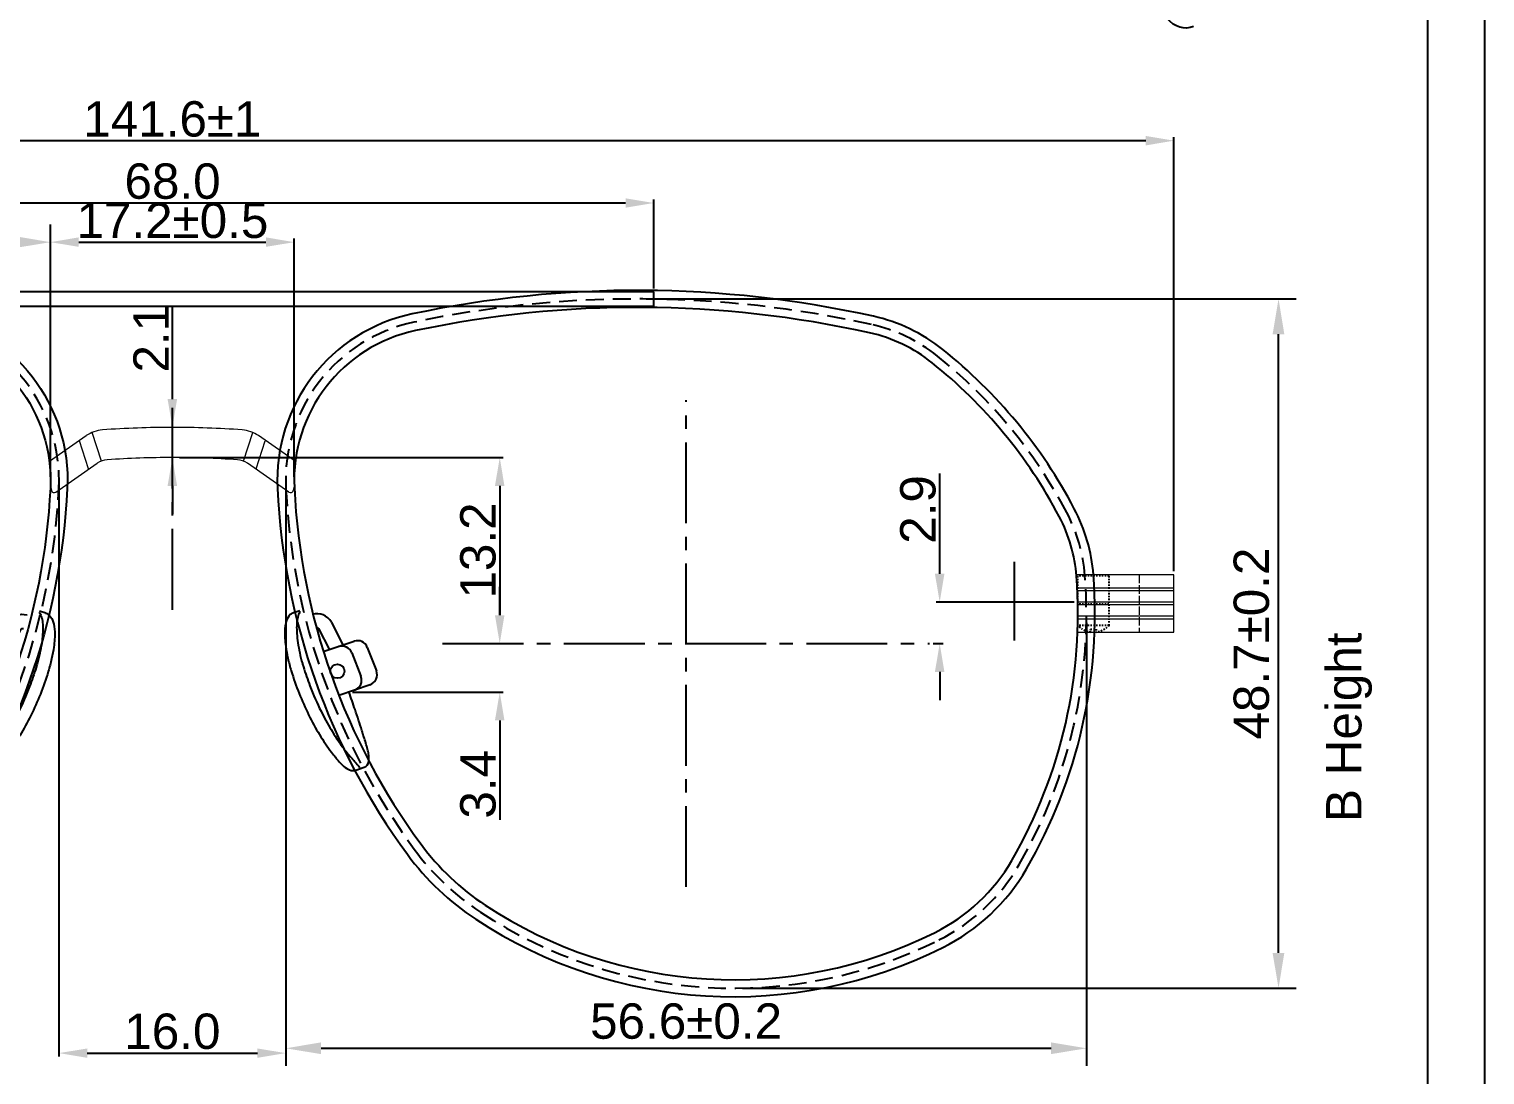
# Model space of a CAD drawing. Header units: millimetres. Extents: x 1167 to 2269, y 1197 to 1555.
# Drawn here: x 1726.4 to 1829.3, y 1299.6 to 1373.6 of the extents above; entities that cross this region are included whole.
import ezdxf

# ---------------------------------------------------------------- set-up
doc = ezdxf.new("R2010")
doc.units = ezdxf.units.MM
for name, pattern in [('ACAD_ISO02W100', [15, 12, -3]), ('CENTER2', [28.575, 19.05, -3.175, 3.175, -3.175]), ('DASHED2', [0.375, 0.25, -0.125]), ('HIDDEN', [9.525, 6.35, -3.175]), ('HIDDEN2', [0.1875, 0.125, -0.0625])]:
    doc.linetypes.add(name, pattern=pattern)
for name, color, linetype in [('Center Line', 2, 'CENTER2'), ('Dimension', 3, 'Continuous'), ('Hidden Line', 1, 'HIDDEN2')]:
    doc.layers.add(name, color=color, linetype=linetype)
doc.layers.add('odj', color=4, linetype='Continuous', lineweight=35)
doc.layers.add('标注', color=4, linetype='Continuous', lineweight=5)
doc.styles.get("Standard").update_dxf_attribs({"font": 'arial.ttf'})
doc.styles.add('样式 1', font='romant.shx')
doc.dimstyles.new('ISO-25$0', dxfattribs={"dimtxt": 2.5, "dimasz": 2.5, "dimexe": 0.5, "dimexo": 1, "dimgap": 1, "dimtad": 0, "dimtih": 1, "dimtoh": 1, "dimdec": 1, "dimzin": 10, "dimdsep": 46, "dimlunit": 6, "dimtxsty": '样式 1', "dimcen": 0, "dimclrd": 256, "dimclre": 256, "dimclrt": 7, "dimazin": 0, "dimtfac": 1, "dimtdec": 1, "dimtofl": 0, "dimtmove": 0, "dimatfit": 0, "dimfxl": 1, "dimtolj": 1, "dimtzin": 10, "dimarcsym": 0})
doc.dimstyles.new('Standard$0', dxfattribs={"dimtxt": 2.3, "dimasz": 2, "dimexe": 1, "dimexo": 1, "dimgap": 1, "dimtad": 0, "dimtih": 1, "dimtoh": 1, "dimdec": 1, "dimzin": 0, "dimdsep": 46, "dimtxsty": 'Standard', "dimcen": 0, "dimclrd": 4, "dimclre": 4, "dimclrt": 4, "dimadec": 1, "dimazin": 0, "dimtfac": 1, "dimtdec": 1, "dimtofl": 0, "dimtmove": 0, "dimatfit": 0, "dimfxl": 1, "dimtolj": 1, "dimtzin": 0, "dimarcsym": 0})

# ---------------------------------------------------------------- blocks, each defined once
blk = doc.blocks.new('vbjbj')
for p, q in [((3140.07, -44.13), (3140.52, -43.97)), ((3141.84, -45.26), (3142.61, -46.75)), ((3142.74, -44.8), (3143.56, -46.42)), ((3144.34, -46.16), (3142.16, -46.9)), ((3144.19, -46.97), (3144.83, -48.63)), ((3145.28, -46.6), (3145.92, -48.25)), ((3145.47, -49.23), (3143.27, -49.99)), ((3144.46, -55.27), (3145.05, -55.06))]:
    blk.add_line(p, q)
blk.add_circle((3143.16, -48.27), 0.5)
for centre, radius, start, end in [((3141.71, -45.38), 1.18, 29.5662, 105.1946), ((3141.71, -45.38), 0.18, 29.5662, 109.3578), ((3144.58, -46.86), 0.75, 21.0536, 108.9615), ((3143.49, -47.24), 0.75, 21.0536, 108.9615), ((3145.22, -48.52), 0.75, 288.9615, 21.0536), ((3144.13, -48.9), 0.75, 288.9615, 21.0536), ((3144.89, -54.59), 0.5, 288.9615, 352.0354)]:
    blk.add_arc(centre, radius, start, end)
for points, knots in [([(3140.07, -44.13), (3139.98, -44.16), (3139.9, -44.21), (3139.69, -44.4), (3139.61, -44.58), (3139.49, -44.95), (3139.46, -45.18), (3139.43, -45.77), (3139.46, -46.13), (3139.55, -46.79), (3139.6, -47.07), (3139.73, -47.65), (3139.81, -47.95), (3139.9, -48.25)], [0, 0, 0, 0, 0.525689, 0.525689, 1.652907, 1.652907, 2.923389, 2.923389, 4.456515, 4.456515, 5.498466, 5.498466, 6.576224, 6.576224, 6.576224, 6.576224]), ([(3140.54, -44.06), (3140.51, -44.1), (3140.48, -44.14), (3140.41, -44.29), (3140.37, -44.42), (3140.31, -44.7), (3140.29, -44.87), (3140.28, -45.23), (3140.29, -45.42), (3140.31, -45.81), (3140.33, -46.03), (3140.4, -46.49), (3140.45, -46.73), (3140.55, -47.22), (3140.62, -47.47), (3140.71, -47.8), (3140.74, -47.88), (3140.76, -47.96)], [0.342327, 0.342327, 0.342327, 0.342327, 0.733059, 0.733059, 1.466118, 1.466118, 2.199177, 2.199177, 2.932236, 2.932236, 3.665693, 3.665693, 4.39915, 4.39915, 5.132608, 5.132608, 5.375972, 5.375972, 5.375972, 5.375972]), ([(3139.9, -48.25), (3140.23, -49.33), (3140.65, -50.38), (3141.61, -52.33), (3142.16, -53.23), (3142.75, -54)], [0, 0, 0, 0, 3.393519, 3.393519, 6.793295, 6.793295, 6.793295, 6.793295]), ([(3140.76, -47.96), (3140.9, -48.42), (3141.06, -48.87), (3141.46, -49.94), (3141.73, -50.55), (3142.22, -51.54), (3142.46, -51.98), (3142.97, -52.82), (3143.24, -53.23), (3143.56, -53.67), (3143.6, -53.72), (3143.65, -53.78)], [12.477352, 12.477352, 12.477352, 12.477352, 13.824357, 13.824357, 15.774274, 15.774274, 17.2906, 17.2906, 18.806925, 18.806925, 19.033217, 19.033217, 19.033217, 19.033217]), ([(3144.96, -52.68), (3144.94, -52.61), (3144.92, -52.53), (3144.74, -51.98), (3144.58, -51.48), (3144.27, -50.57), (3144.13, -50.15), (3143.98, -49.74)], [9.004309, 9.004309, 9.004309, 9.004309, 9.230601, 9.230601, 10.746927, 10.746927, 12.028994, 12.028994, 12.028994, 12.028994]), ([(3145.24, -53.58), (3145.2, -53.43), (3145.15, -53.28), (3145.06, -52.98), (3145.01, -52.83), (3144.96, -52.68)], [8.414025, 8.414025, 8.414025, 8.414025, 8.934537, 8.934537, 9.455744, 9.455744, 9.455744, 9.455744]), ([(3142.75, -54), (3142.84, -54.12), (3142.93, -54.24), (3143.11, -54.46), (3143.2, -54.57), (3143.29, -54.67)], [0, 0, 0, 0, 0.516499, 0.516499, 1.03397, 1.03397, 1.03397, 1.03397]), ([(3143.65, -53.78), (3143.74, -53.9), (3143.83, -54.01), (3144.01, -54.24), (3144.1, -54.35), (3144.2, -54.45), (3144.21, -54.47), (3144.22, -54.48), (3144.23, -54.49), (3144.29, -54.56), (3144.34, -54.62), (3144.4, -54.68), (3144.51, -54.81), (3144.63, -54.94), (3144.74, -55.07)], [20.071782, 20.071782, 20.071782, 20.071782, 20.592988, 20.592988, 21.113501, 21.113501, 21.113501, 21.18052, 21.18052, 21.18052, 21.484011, 21.484011, 21.484011, 22.11914, 22.11914, 22.11914, 22.11914]), ([(3145.38, -54.66), (3145.38, -54.66), (3145.38, -54.66), (3145.38, -54.66), (3145.39, -54.64), (3145.39, -54.63), (3145.4, -54.52), (3145.4, -54.42), (3145.38, -54.2), (3145.36, -54.08), (3145.31, -53.84), (3145.28, -53.72), (3145.24, -53.58)], [0.853482, 0.853482, 0.853482, 0.853482, 0.855432, 0.855432, 0.855432, 0.944962, 0.944962, 1.417442, 1.417442, 1.889923, 1.889923, 2.345183, 2.345183, 2.345183, 2.345183]), ([(3143.29, -54.67), (3143.44, -54.84), (3143.58, -54.98), (3143.86, -55.18), (3144, -55.25), (3144.26, -55.31), (3144.37, -55.3), (3144.46, -55.27)], [0, 0, 0, 0, 0.796315, 0.796315, 1.559532, 1.559532, 2.335249, 2.335249, 2.335249, 2.335249])]:
    blk.add_open_spline(points, degree=3, knots=knots)
blk = doc.blocks.new('*D215')
at = {"layer": 'Defpoints', "color": 0, "transparency": 16777216}
for p in [(1702.49, 1361.26), (1702.49, 1354.97), (1770.53, 1354.97)]:
    blk.add_point(p, dxfattribs=at)
at = {"layer": 'Dimension', "color": 3, "lineweight": -2, "transparency": 16777216}
for p, q in [((1702.49, 1355.22), (1702.49, 1361.51)), ((1770.53, 1355.22), (1770.53, 1361.51)), ((1768.53, 1361.26), (1704.49, 1361.26))]:
    blk.add_line(p, q, dxfattribs=at)
at = {"layer": 'Dimension', "color": 3, "transparency": 16777216}
for points in [[(1704.49, 1361.59), (1704.49, 1360.93), (1702.49, 1361.26)], [(1768.53, 1361.59), (1768.53, 1360.93), (1770.53, 1361.26)]]:
    blk.add_solid(points, dxfattribs=at)
at = {"layer": 'Dimension', "transparency": 16777216, "insert": (1736.51, 1362.79), "char_height": 2.5, "attachment_point": 5}
blk.add_mtext('\\A1;68.0', dxfattribs=at)
blk = doc.blocks.new('*D216')
at = {"layer": 'Defpoints', "color": 0, "transparency": 16777216}
for p in [(1736.5, 1345.39), (1736.5, 1345.39), (1736.5, 1343.26)]:
    blk.add_point(p, dxfattribs=at)
at = {"layer": 'Dimension', "color": 3, "lineweight": -2, "transparency": 16777216}
for p, q in [((1736.5, 1347.39), (1736.5, 1354)), ((1736.75, 1345.39), (1736.75, 1345.39)), ((1736.75, 1343.26), (1736.75, 1343.26)), ((1736.5, 1341.26), (1736.5, 1339.26))]:
    blk.add_line(p, q, dxfattribs=at)
at = {"layer": 'Dimension', "color": 3, "transparency": 16777216}
for points in [[(1736.16, 1347.39), (1736.83, 1347.39), (1736.5, 1345.39)], [(1736.16, 1341.26), (1736.83, 1341.26), (1736.5, 1343.26)]]:
    blk.add_solid(points, dxfattribs=at)
at = {"layer": 'Dimension', "transparency": 16777216, "insert": (1734.99, 1351.7), "char_height": 2.5, "attachment_point": 5, "rotation": 90}
blk.add_mtext('\\A1;2.1', dxfattribs=at)
blk = doc.blocks.new('ETW3T3T32T3')
at = {"layer": 'Center Line', "color": 251, "linetype": 'DASHED2', "ltscale": 0.3, "true_color": 0x636466}
for p, q in [((-2.49, 4.51), (-2.49, 1.01)), ((-2.49, 4.51), (-0.29, 4.51)), ((-0.29, 1.01), (-0.29, 4.51)), ((-2.49, 1.01), (-0.29, 1.01)), ((-1.19, 0.76), (-1.59, 0.76)), ((-1.59, 0.76), (-1.59, 0.53)), ((-1.19, 0.53), (-1.19, 0.76))]:
    blk.add_line(p, q, dxfattribs=at)
blk.add_lwpolyline([(-2.49, 2.51), (-0.29, 2.51)], dxfattribs=at)
for start, end in [(221.1121, 262.1265), (277.8735, 318.8879)]:
    blk.add_arc((-1.39, 1.97), 1.46, start, end, dxfattribs=at)
blk = doc.blocks.new('*D217')
at = {"layer": 'Defpoints', "color": 0, "ltscale": 1000, "transparency": 16777216}
for p in [(1807.3, 1365.67), (1665.7, 1334.98), (1807.3, 1334.98)]:
    blk.add_point(p, dxfattribs=at)
at = {"layer": 'Dimension', "color": 3, "lineweight": -2, "ltscale": 1000, "transparency": 16777216}
for p, q in [((1665.7, 1335.23), (1665.7, 1365.92)), ((1667.7, 1365.67), (1805.3, 1365.67)), ((1807.3, 1335.23), (1807.3, 1365.92))]:
    blk.add_line(p, q, dxfattribs=at)
at = {"layer": 'Dimension', "color": 3, "ltscale": 1000, "transparency": 16777216}
for points in [[(1667.7, 1366), (1667.7, 1365.33), (1665.7, 1365.67)], [(1805.3, 1366), (1805.3, 1365.33), (1807.3, 1365.67)]]:
    blk.add_solid(points, dxfattribs=at)
at = {"layer": 'Dimension', "ltscale": 1000, "transparency": 16777216, "insert": (1736.5, 1367.19), "char_height": 2.5, "attachment_point": 5}
blk.add_mtext('\\A1;141.6±1', dxfattribs=at)
blk = doc.blocks.new('*D218')
at = {"layer": 'Defpoints', "color": 0, "transparency": 16777216}
for p in [(1744.51, 1341.65), (1801.11, 1332.19), (1801.11, 1301.49)]:
    blk.add_point(p, dxfattribs=at)
at = {"layer": 'Dimension', "lineweight": -2, "transparency": 16777216}
for p, q in [((1744.51, 1341.03), (1744.51, 1300.24)), ((1801.11, 1331.57), (1801.11, 1300.24)), ((1747.01, 1301.49), (1798.61, 1301.49))]:
    blk.add_line(p, q, dxfattribs=at)
at = {"layer": 'Dimension', "transparency": 16777216}
for points in [[(1747.01, 1301.91), (1747.01, 1301.08), (1744.51, 1301.49)], [(1798.61, 1301.91), (1798.61, 1301.08), (1801.11, 1301.49)]]:
    blk.add_solid(points, dxfattribs=at)
at = {"layer": 'Dimension', "transparency": 16777216, "insert": (1772.81, 1303.4), "char_height": 2.5, "attachment_point": 5}
blk.add_mtext('56.6±0.2', dxfattribs=at)
blk = doc.blocks.new('*D219')
at = {"layer": 'Defpoints', "color": 0, "transparency": 16777216}
for p in [(1769.37, 1354.48), (1814.69, 1354.48), (1776.18, 1305.74)]:
    blk.add_point(p, dxfattribs=at)
at = {"layer": 'Dimension', "lineweight": -2, "transparency": 16777216}
for p, q in [((1769.99, 1354.48), (1815.94, 1354.48)), ((1814.69, 1308.24), (1814.69, 1351.98)), ((1776.81, 1305.74), (1815.94, 1305.74))]:
    blk.add_line(p, q, dxfattribs=at)
at = {"layer": 'Dimension', "transparency": 16777216}
for points in [[(1814.27, 1351.98), (1815.1, 1351.98), (1814.69, 1354.48)], [(1814.27, 1308.24), (1815.1, 1308.24), (1814.69, 1305.74)]]:
    blk.add_solid(points, dxfattribs=at)
at = {"layer": 'Dimension', "transparency": 16777216, "insert": (1812.78, 1330.11), "char_height": 2.5, "attachment_point": 5, "rotation": 90}
blk.add_mtext('48.7±0.2', dxfattribs=at)
blk = doc.blocks.new('*D220')
at = {"layer": 'Defpoints', "color": 0, "transparency": 16777216}
for p in [(1728.48, 1341.65), (1744.51, 1341.65), (1744.51, 1301.15)]:
    blk.add_point(p, dxfattribs=at)
at = {"layer": 'Dimension', "color": 3, "lineweight": -2, "transparency": 16777216}
for p, q in [((1728.48, 1341.4), (1728.48, 1300.9)), ((1744.51, 1341.4), (1744.51, 1300.9)), ((1730.48, 1301.15), (1742.51, 1301.15))]:
    blk.add_line(p, q, dxfattribs=at)
at = {"layer": 'Dimension', "color": 3, "transparency": 16777216}
for points in [[(1730.48, 1301.48), (1730.48, 1300.82), (1728.48, 1301.15)], [(1742.51, 1301.48), (1742.51, 1300.82), (1744.51, 1301.15)]]:
    blk.add_solid(points, dxfattribs=at)
at = {"layer": 'Dimension', "transparency": 16777216, "insert": (1736.5, 1302.68), "char_height": 2.5, "attachment_point": 5}
blk.add_mtext('\\A1;16.0', dxfattribs=at)
blk = doc.blocks.new('*D221')
at = {"layer": 'Defpoints', "color": 0, "transparency": 16777216}
for p in [(1727.88, 1358.49), (1727.88, 1341.65), (1672.48, 1332.19)]:
    blk.add_point(p, dxfattribs=at)
at = {"layer": 'Dimension', "lineweight": -2, "transparency": 16777216}
for p, q in [((1672.48, 1332.82), (1672.48, 1359.74)), ((1727.88, 1342.28), (1727.88, 1359.74)), ((1674.98, 1358.49), (1725.38, 1358.49))]:
    blk.add_line(p, q, dxfattribs=at)
at = {"layer": 'Dimension', "transparency": 16777216}
for points in [[(1674.98, 1358.91), (1674.98, 1358.08), (1672.48, 1358.49)], [(1725.38, 1358.91), (1725.38, 1358.08), (1727.88, 1358.49)]]:
    blk.add_solid(points, dxfattribs=at)
at = {"layer": 'Dimension', "transparency": 16777216, "insert": (1692.5, 1360.4), "char_height": 2.5, "attachment_point": 5}
blk.add_mtext('55.4±0.2', dxfattribs=at)
blk = doc.blocks.new('*D223')
at = {"layer": 'Defpoints', "color": 0, "transparency": 16777216}
for p in [(1736.75, 1343.26), (1755.6, 1330.11), (1759.64, 1330.11)]:
    blk.add_point(p, dxfattribs=at)
at = {"layer": 'Dimension', "color": 3, "lineweight": -2, "transparency": 16777216}
for p, q in [((1737, 1343.26), (1759.89, 1343.26)), ((1759.64, 1341.26), (1759.64, 1332.11)), ((1755.85, 1330.11), (1759.89, 1330.11))]:
    blk.add_line(p, q, dxfattribs=at)
at = {"layer": 'Dimension', "color": 3, "transparency": 16777216}
for points in [[(1759.3, 1341.26), (1759.97, 1341.26), (1759.64, 1343.26)], [(1759.3, 1332.11), (1759.97, 1332.11), (1759.64, 1330.11)]]:
    blk.add_solid(points, dxfattribs=at)
at = {"layer": 'Dimension', "transparency": 16777216, "insert": (1758.11, 1336.69), "char_height": 2.5, "attachment_point": 5, "rotation": 90}
blk.add_mtext('\\A1;13.2', dxfattribs=at)
blk = doc.blocks.new('*D224')
at = {"layer": 'Defpoints', "color": 0, "transparency": 16777216}
for p in [(1790.74, 1333.04), (1800.5, 1333.04), (1790.02, 1330.11)]:
    blk.add_point(p, dxfattribs=at)
at = {"layer": 'Dimension', "color": 3, "lineweight": -2, "transparency": 16777216}
for p, q in [((1790.74, 1335.04), (1790.74, 1342.14)), ((1800.25, 1333.04), (1790.49, 1333.04)), ((1790.27, 1330.11), (1790.99, 1330.11)), ((1790.74, 1328.11), (1790.74, 1326.11))]:
    blk.add_line(p, q, dxfattribs=at)
at = {"layer": 'Dimension', "color": 3, "transparency": 16777216}
for points in [[(1790.4, 1335.04), (1791.07, 1335.04), (1790.74, 1333.04)], [(1790.4, 1328.11), (1791.07, 1328.11), (1790.74, 1330.11)]]:
    blk.add_solid(points, dxfattribs=at)
at = {"layer": 'Dimension', "transparency": 16777216, "insert": (1789.21, 1339.59), "char_height": 2.5, "attachment_point": 5, "rotation": 90}
blk.add_mtext('\\A1;2.9', dxfattribs=at)
blk = doc.blocks.new('*D225')
at = {"layer": 'Defpoints', "color": 0, "transparency": 16777216}
for p in [(1755.6, 1330.11), (1748.98, 1326.68), (1759.64, 1326.68)]:
    blk.add_point(p, dxfattribs=at)
at = {"layer": 'Dimension', "color": 3, "lineweight": -2, "transparency": 16777216}
for p, q in [((1759.64, 1332.11), (1759.64, 1334.11)), ((1755.85, 1330.11), (1759.89, 1330.11)), ((1749.23, 1326.68), (1759.89, 1326.68)), ((1759.64, 1324.68), (1759.64, 1317.64))]:
    blk.add_line(p, q, dxfattribs=at)
at = {"layer": 'Dimension', "color": 3, "transparency": 16777216}
for points in [[(1759.3, 1332.11), (1759.97, 1332.11), (1759.64, 1330.11)], [(1759.3, 1324.68), (1759.97, 1324.68), (1759.64, 1326.68)]]:
    blk.add_solid(points, dxfattribs=at)
at = {"layer": 'Dimension', "transparency": 16777216, "insert": (1758.11, 1320.16), "char_height": 2.5, "attachment_point": 5, "rotation": 90}
blk.add_mtext('\\A1;3.4', dxfattribs=at)
blk = doc.blocks.new('*D226')
at = {"layer": 'Defpoints', "color": 0, "ltscale": 1000, "transparency": 16777216}
for p in [(1745.11, 1358.49), (1727.88, 1341.65), (1745.11, 1341.65)]:
    blk.add_point(p, dxfattribs=at)
at = {"layer": 'Dimension', "color": 3, "lineweight": -2, "ltscale": 1000, "transparency": 16777216}
for p, q in [((1727.88, 1341.9), (1727.88, 1358.74)), ((1729.88, 1358.49), (1743.11, 1358.49)), ((1745.11, 1341.9), (1745.11, 1358.74))]:
    blk.add_line(p, q, dxfattribs=at)
at = {"layer": 'Dimension', "color": 3, "ltscale": 1000, "transparency": 16777216}
for points in [[(1729.88, 1358.83), (1729.88, 1358.16), (1727.88, 1358.49)], [(1743.11, 1358.83), (1743.11, 1358.16), (1745.11, 1358.49)]]:
    blk.add_solid(points, dxfattribs=at)
at = {"layer": 'Dimension', "ltscale": 1000, "transparency": 16777216, "insert": (1736.5, 1360.02), "char_height": 2.5, "attachment_point": 5}
blk.add_mtext('\\A1;17.2±0.5', dxfattribs=at)

msp = doc.modelspace()

# ---------------------------------------------------------------- linework, layer by layer
for p, q in [((1825.23839, 1262.48694), (1825.23839, 1549.22789)), ((1770.53088, 1354.97123), (1702.48987, 1354.97123)), ((1770.53088, 1353.97123), (1770.53088, 1354.97123)), ((1702.48987, 1353.97123), (1770.53088, 1353.97123))]:
    msp.add_line(p, q)
at = {"color": 0, "lineweight": 9}
for p, q in [((1731.47626, 1343.00841), (1730.81964, 1345.0271)), ((1741.51696, 1343.00841), (1742.17358, 1345.0271)), ((1727.8106, 1343.00003), (1730.41005, 1344.80901)), ((1730.5789, 1342.45943), (1729.93263, 1344.44631)), ((1742.41432, 1342.45943), (1743.06059, 1344.44631)), ((1745.18264, 1343.00002), (1742.58318, 1344.80901)), ((1728.25843, 1340.81414), (1731.19282, 1342.8562)), ((1744.73479, 1340.81414), (1741.80041, 1342.8562)), ((1727.87745, 1341.23086), (1727.94978, 1340.93135)), ((1745.11579, 1341.23093), (1745.04344, 1340.93135))]:
    msp.add_line(p, q, dxfattribs=at)
at = {"ltscale": 1000}
msp.add_line((1796.01018, 1335.89006), (1796.01018, 1330.32817), dxfattribs=at)
at = {"color": 251, "linetype": 'ACAD_ISO02W100', "lineweight": 13, "ltscale": 0.05}
msp.add_line((1804.82713, 1334.97882), (1804.82713, 1330.91567), dxfattribs=at)
msp.add_lwpolyline([(1829.27643, 1258.22789), (1829.27643, 1555.22789), (1409.27643, 1555.22789), (1409.27643, 1258.22789)], close=True)
at = {"color": 7, "ltscale": 1000}
for points in [[(1676.11994, 1314.17607, -0.151615207), (1671.38866, 1334.96726, -0.102306845), (1672.73945, 1339.64553, -0.103182843), (1682.04275, 1350.90313, -0.114514026), (1686.94599, 1353.25048, -0.107116187), (1719.5485, 1353.41469, -0.368063041), (1729.0706, 1341.07095, -0.147563057), (1719.88418, 1315.20809, -0.088490212), (1715.05234, 1310.61597, -0.267605104), (1682.03673, 1308.61644, -0.14695411)], [(1796.87329, 1314.17607, 0.151615207), (1801.60457, 1334.96726, 0.102306845), (1800.25378, 1339.64553, 0.103182843), (1790.95048, 1350.90313, 0.114514026), (1786.04724, 1353.25048, 0.107116187), (1753.44473, 1353.41469, 0.368063041), (1743.92263, 1341.07095, 0.147563057), (1753.10905, 1315.20809, 0.088490212), (1757.94089, 1310.61597, 0.267605104), (1790.9565, 1308.61644, 0.14695411)], [(1677.15852, 1314.77721, -0.151615207), (1672.58509, 1334.87473, -0.102306845), (1673.80106, 1339.08609, -0.103182843), (1682.79219, 1349.96593, -0.114514026), (1687.20606, 1352.079, -0.107116187), (1719.30025, 1352.24065, -0.368063041), (1727.872, 1341.12887, -0.147563057), (1718.9176, 1315.91924, -0.088490212), (1714.39125, 1311.61745, -0.267605104), (1682.57212, 1309.69039, -0.14695411)], [(1795.83471, 1314.77721, 0.151615207), (1800.40814, 1334.87473, 0.102306845), (1799.19217, 1339.08609, 0.103182843), (1790.20105, 1349.96593, 0.114514026), (1785.78717, 1352.079, 0.107116187), (1753.69298, 1352.24065, 0.368063041), (1745.12123, 1341.12887, 0.147563057), (1754.07563, 1315.91924, 0.088490212), (1758.60198, 1311.61745, 0.267605104), (1790.42111, 1309.69039, 0.14695411)]]:
    msp.add_lwpolyline(points, format="xyb", close=True, dxfattribs=at)
at = {"color": 0, "lineweight": 9}
for centre, radius, start, end in [((1731.72382, 1342.92115), 2.3, 94.120986, 124.8343744), ((1736.49661, 1276.67752), 68.71534, 90, 94.120986), ((1736.49661, 1276.67752), 68.71534, 85.879014, 90), ((1741.2694, 1342.92115), 2.3, 55.1656256, 85.879014), ((1731.9925, 1341.70707), 1.4, 93.9621192, 124.8343744), ((1736.49661, 1276.67752), 66.58534, 90, 93.9621192), ((1736.49661, 1276.67752), 66.58534, 86.0378808, 90), ((1741.00072, 1341.70707), 1.4, 55.1656256, 86.0378808), ((1728.14419, 1340.9783), 0.2, 193.5766838, 304.8343744), ((1744.84903, 1340.9783), 0.2, 235.1656256, 346.4233162)]:
    msp.add_arc(centre, radius, start, end, dxfattribs=at)
at = {"color": 7, "ltscale": 1000, "extrusion": (0, 0, -1)}
msp.add_ellipse((1810.98363, 1407.77819), major_axis=(2.98759, 34.14828), ratio=0.2, start_param=3.043040635, end_param=3.604060088, dxfattribs=at)
at = {"layer": 'Center Line', "ltscale": 0.3}
for p, q in [((1736.49662, 1332.49706), (1736.49661, 1350.69863)), ((1772.81014, 1312.90127), (1772.81014, 1347.31649)), ((1755.60253, 1330.10888), (1790.01775, 1330.10888))]:
    msp.add_line(p, q, dxfattribs=at)
at = {"layer": 'Hidden Line', "linetype": 'HIDDEN', "ltscale": 0.2}
for points in [[(1676.63923, 1314.47664, -0.151615207), (1671.98688, 1334.92099, -0.102306845), (1673.27026, 1339.36581, -0.103182843), (1682.41747, 1350.43453, -0.114514026), (1687.07602, 1352.66474, -0.107116187), (1719.42438, 1352.82767, -0.368063041), (1728.4713, 1341.09991, -0.147563057), (1719.40089, 1315.56367, -0.088490212), (1714.7218, 1311.11671, -0.267605104), (1682.30443, 1309.15342, -0.14695411)], [(1796.354, 1314.47664, 0.151615207), (1801.00635, 1334.92099, 0.102306845), (1799.72297, 1339.36581, 0.103182843), (1790.57576, 1350.43453, 0.114514026), (1785.91721, 1352.66474, 0.107116187), (1753.56886, 1352.82767, 0.368063041), (1744.52193, 1341.09991, 0.147563057), (1753.59234, 1315.56367, 0.088490212), (1758.27143, 1311.11671, 0.267605104), (1790.6888, 1309.15342, 0.14695411)]]:
    msp.add_lwpolyline(points, format="xyb", close=True, dxfattribs=at)
at = {"layer": '标注', "color": 0, "lineweight": 13, "ltscale": 5}
for p, q in [((1807.29662, 1334.97882), (1800.40412, 1334.97882)), ((1807.29662, 1330.91567), (1807.29662, 1334.97882)), ((1807.29662, 1334.03479), (1800.46471, 1334.03479)), ((1807.29662, 1333.83163), (1800.4745, 1333.83163)), ((1807.29662, 1333.04123), (1800.50172, 1333.04123)), ((1807.29662, 1332.83807), (1800.50591, 1332.83807)), ((1807.29662, 1331.84451), (1800.50997, 1331.84451)), ((1807.29662, 1332.04767), (1800.51136, 1332.04767)), ((1800.48904, 1330.91567), (1807.29662, 1330.91567))]:
    msp.add_line(p, q, dxfattribs=at)

# ---------------------------------------------------------------- block references
at = {"xscale": -1}
msp.add_blockref('ETW3T3T32T3', (1800.21369, 1330.37692), dxfattribs=at)
at = {"color": 7, "xscale": -1}
msp.add_blockref('vbjbj', (4867.62632, 1376.3797), dxfattribs=at)
at = {"color": 7, "rotation": 9.984126870234637e-05}
msp.add_blockref('vbjbj', (-1395.00153, 1376.41947), dxfattribs=at)

# ---------------------------------------------------------------- texts
at = {"layer": 'odj', "insert": (1819.67629, 1324.19422), "char_height": 2.5, "width": 14.2958745, "attachment_point": 5, "rotation": 90}
msp.add_mtext('B Height', dxfattribs=at)

# ---------------------------------------------------------------- dimensions: what is measured, and where the dimension line sits
at = {"layer": 'Dimension', "color": 40, "ltscale": 1000, "true_color": 0xf8d731}
for base, p1, p2, override, picture, middle in [((1807.29662, 1365.66777), (1665.69661, 1334.97882), (1807.29662, 1334.97882), {"dimtxt": 2.5, "dimexe": 0.25, "dimexo": 0.25, "dimgap": 0.25, "dimtad": 1, "dimtih": 0, "dimtoh": 0, "dimclrd": 3, "dimclre": 3, "dimclrt": 256, "dimadec": 0, "dimtol": 1, "dimtp": 1, "dimtm": 1, "dimtdec": 0, "dimatfit": 3, "dimfxl": 1.25, "dimarcsym": 2}, '*D217', (1736.49662, 1367.1942)), ((1745.10861, 1358.49394), (1727.88462, 1341.65129), (1745.10861, 1341.65129), {"dimtxt": 2.5, "dimexe": 0.25, "dimexo": 0.25, "dimgap": 0.25, "dimtad": 3, "dimtih": 0, "dimtoh": 0, "dimclrd": 3, "dimclre": 3, "dimclrt": 256, "dimadec": 0, "dimtol": 1, "dimtp": 0.5, "dimtm": 0.5, "dimatfit": 3, "dimfxl": 1.25, "dimarcsym": 2}, '*D226', (1736.49662, 1360.02038))]:
    dim = msp.add_linear_dim(base=base, p1=p1, p2=p2, dimstyle='Standard$0', override=override, dxfattribs=at)
    dim.commit()
    dim.dimension.update_dxf_attribs({"geometry": picture, "text_midpoint": middle})
at = {"layer": 'Dimension'}
for base, p1, p2, dimstyle, override, picture, middle in [((1702.48987, 1361.2602), (1770.53088, 1354.97123), (1702.48987, 1354.97123), 'Standard$0', {"dimtxt": 2.5, "dimexe": 0.25, "dimexo": 0.25, "dimgap": 0.25, "dimtad": 1, "dimtih": 0, "dimtoh": 0, "dimclrd": 3, "dimclre": 3, "dimclrt": 256, "dimadec": 2, "dimtdec": 2, "dimatfit": 3}, '*D215', (1736.51038, 1361.2602)), ((1727.88462, 1358.49394), (1672.48157, 1332.19379), (1727.88462, 1341.65129), 'ISO-25$0', {"dimexe": 1.25, "dimexo": 0.625, "dimgap": 0.625, "dimtad": 3, "dimtih": 0, "dimtoh": 0, "dimzin": 8, "dimlunit": 2, "dimtxsty": 'Standard', "dimcen": 2.5, "dimclrt": 256, "dimadec": 0, "dimtol": 1, "dimtp": 0.2, "dimtm": 0.2, "dimtdec": 2, "dimtofl": 1, "dimatfit": 3, "dimtolj": 0, "dimtzin": 8}, '*D221', (1692.50325, 1358.49394))]:
    dim = msp.add_linear_dim(base=base, p1=p1, p2=p2, dimstyle=dimstyle, override=override, dxfattribs=at)
    dim.commit()
    dim.dimension.update_dxf_attribs({"geometry": picture, "text_midpoint": middle, "dimtype": 160})
for base, p1, p2, dimstyle, override, picture, middle in [((1814.68568, 1354.47969), (1776.18291, 1305.73807), (1769.36713, 1354.47969), 'ISO-25$0', {"dimexe": 1.25, "dimexo": 0.625, "dimgap": 0.625, "dimtad": 3, "dimtih": 0, "dimtoh": 0, "dimzin": 8, "dimlunit": 2, "dimtxsty": 'Standard', "dimcen": 2.5, "dimclrt": 256, "dimadec": 0, "dimtol": 1, "dimtp": 0.2, "dimtm": 0.2, "dimtdec": 2, "dimtofl": 1, "dimatfit": 3, "dimtolj": 0, "dimtzin": 8}, '*D219', (1812.78425, 1330.10888)), ((1736.49661, 1345.39287), (1736.49661, 1343.26287), (1736.49661, 1345.39287), 'Standard$0', {"dimtxt": 2.5, "dimexe": 0.25, "dimexo": 0.25, "dimgap": 0.25, "dimtad": 1, "dimtih": 0, "dimtoh": 0, "dimclrd": 3, "dimclre": 3, "dimclrt": 256, "dimadec": 2, "dimtdec": 2, "dimatfit": 3}, '*D216', (1734.9915, 1351.69863)), ((1759.63543, 1330.10888), (1736.74661, 1343.26287), (1755.60253, 1330.10888), 'Standard$0', {"dimtxt": 2.5, "dimexe": 0.25, "dimexo": 0.25, "dimgap": 0.25, "dimtad": 1, "dimtih": 0, "dimtoh": 0, "dimclrd": 3, "dimclre": 3, "dimclrt": 256, "dimadec": 2, "dimtdec": 2, "dimatfit": 3}, '*D223', (1758.10814, 1336.68587)), ((1790.73552, 1333.04123), (1790.01775, 1330.10888), (1800.50172, 1333.04123), 'Standard$0', {"dimtxt": 2.5, "dimexe": 0.25, "dimexo": 0.25, "dimgap": 0.25, "dimtad": 1, "dimtih": 0, "dimtoh": 0, "dimclrd": 3, "dimclre": 3, "dimclrt": 256, "dimadec": 2, "dimtdec": 2, "dimatfit": 3}, '*D224', (1789.20909, 1339.59085)), ((1759.63543, 1326.6824), (1755.60253, 1330.10888), (1748.98116, 1326.6824), 'Standard$0', {"dimtxt": 2.5, "dimexe": 0.25, "dimexo": 0.25, "dimgap": 0.25, "dimtad": 1, "dimtih": 0, "dimtoh": 0, "dimclrd": 3, "dimclre": 3, "dimclrt": 256, "dimadec": 2, "dimtdec": 2, "dimatfit": 3}, '*D225', (1758.10814, 1320.16262))]:
    dim = msp.add_linear_dim(base=base, p1=p1, p2=p2, angle=90, dimstyle=dimstyle, override=override, dxfattribs=at)
    dim.commit()
    dim.dimension.update_dxf_attribs({"geometry": picture, "text_midpoint": middle})
for base, p1, p2, dimstyle, override, picture, middle in [((1744.50861, 1301.15148), (1728.48462, 1341.65129), (1744.50861, 1341.65129), 'Standard$0', {"dimtxt": 2.5, "dimexe": 0.25, "dimexo": 0.25, "dimgap": 0.25, "dimtad": 1, "dimtih": 0, "dimtoh": 0, "dimclrd": 3, "dimclre": 3, "dimclrt": 256, "dimadec": 2, "dimtdec": 2, "dimatfit": 3}, '*D220', (1736.49662, 1302.67791)), ((1801.11166, 1301.49493), (1744.50861, 1341.65129), (1801.11166, 1332.19379), 'ISO-25$0', {"dimexe": 1.25, "dimexo": 0.625, "dimgap": 0.625, "dimtad": 3, "dimtih": 0, "dimtoh": 0, "dimzin": 8, "dimlunit": 2, "dimtxsty": 'Standard', "dimcen": 2.5, "dimclrt": 256, "dimadec": 0, "dimtol": 1, "dimtp": 0.2, "dimtm": 0.2, "dimtdec": 2, "dimtofl": 1, "dimatfit": 3, "dimtolj": 0, "dimtzin": 8}, '*D218', (1772.81014, 1303.39636))]:
    dim = msp.add_linear_dim(base=base, p1=p1, p2=p2, dimstyle=dimstyle, override=override, dxfattribs=at)
    dim.commit()
    dim.dimension.update_dxf_attribs({"geometry": picture, "text_midpoint": middle})

doc.saveas('drawing.dxf')
